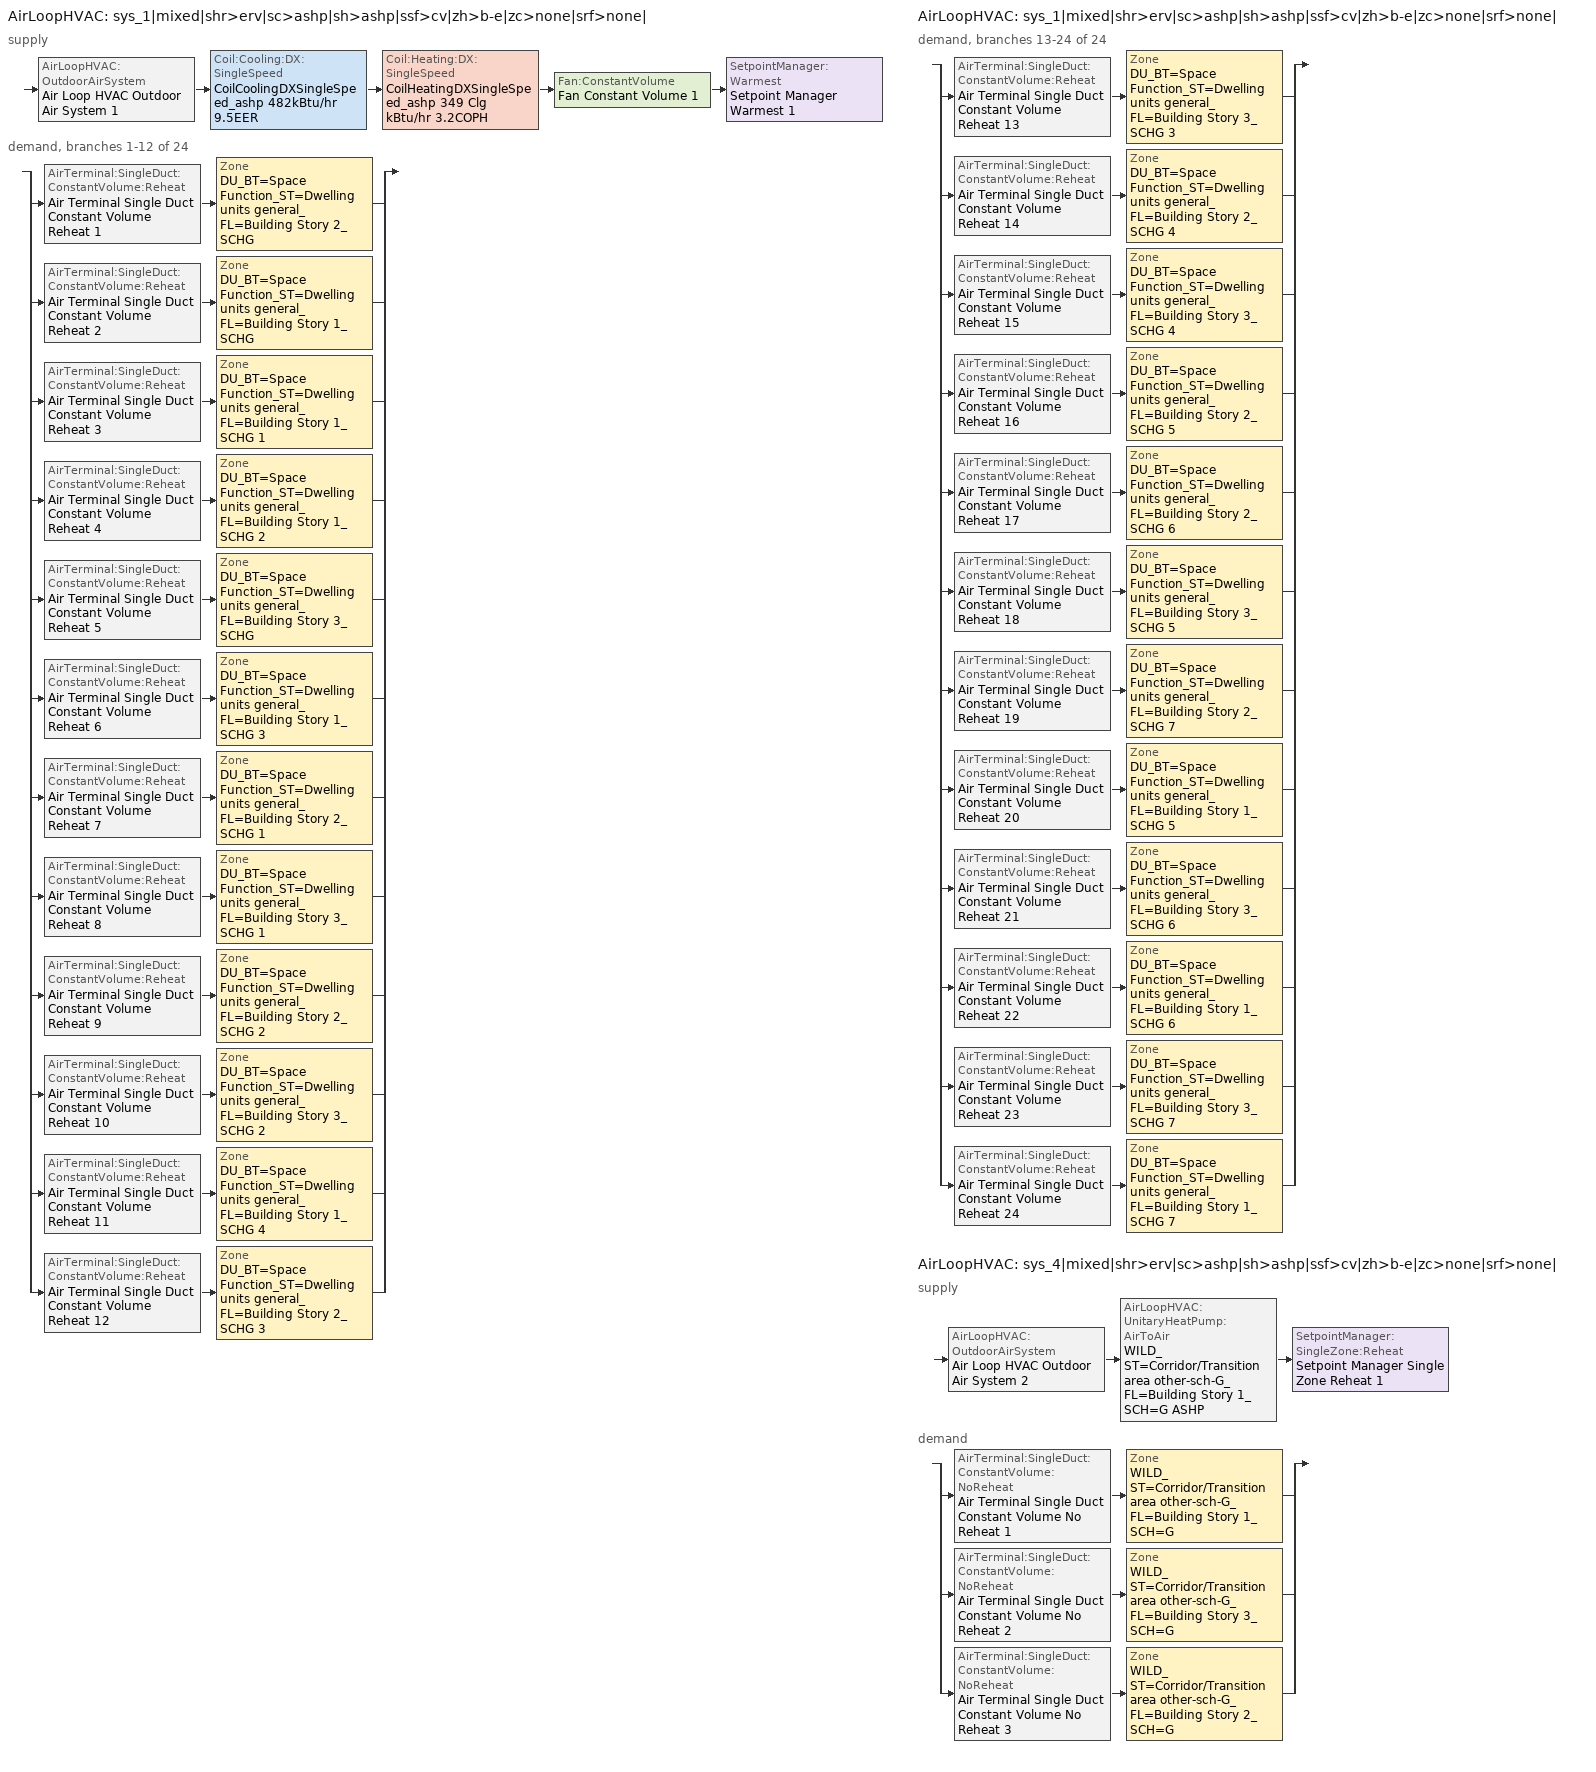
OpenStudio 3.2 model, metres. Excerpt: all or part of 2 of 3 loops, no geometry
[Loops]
AirLoopHVAC 'sys_1|mixed|shr>erv|sc>ashp|sh>ashp|ssf>cv|zh>b-e|zc>none|srf>none|'
 supply: AirLoopHVAC:OutdoorAirSystem 'Air Loop HVAC Outdoor Air System 1' > Coil:Cooling:DX:SingleSpeed 'CoilCoolingDXSingleSpeed_ashp 482kBtu/hr 9.5EER' > Coil:Heating:DX:SingleSpeed 'CoilHeatingDXSingleSpeed_ashp 349 Clg kBtu/hr 3.2COPH' > Fan:ConstantVolume 'Fan Constant Volume 1' > SetpointManager:Warmest 'Setpoint Manager Warmest 1'
 demand, branches 1-12 of 24: split
  | AirTerminal:SingleDuct:ConstantVolume:Reheat 'Air Terminal Single Duct Constant Volume Reheat 1' > Zone 'DU_BT=Space Function_ST=Dwelling units general_FL=Building Story 2_SCHG'
  | AirTerminal:SingleDuct:ConstantVolume:Reheat 'Air Terminal Single Duct Constant Volume Reheat 2' > Zone 'DU_BT=Space Function_ST=Dwelling units general_FL=Building Story 1_SCHG'
  | AirTerminal:SingleDuct:ConstantVolume:Reheat 'Air Terminal Single Duct Constant Volume Reheat 3' > Zone 'DU_BT=Space Function_ST=Dwelling units general_FL=Building Story 1_SCHG 1'
  | AirTerminal:SingleDuct:ConstantVolume:Reheat 'Air Terminal Single Duct Constant Volume Reheat 4' > Zone 'DU_BT=Space Function_ST=Dwelling units general_FL=Building Story 1_SCHG 2'
  | AirTerminal:SingleDuct:ConstantVolume:Reheat 'Air Terminal Single Duct Constant Volume Reheat 5' > Zone 'DU_BT=Space Function_ST=Dwelling units general_FL=Building Story 3_SCHG'
  | AirTerminal:SingleDuct:ConstantVolume:Reheat 'Air Terminal Single Duct Constant Volume Reheat 6' > Zone 'DU_BT=Space Function_ST=Dwelling units general_FL=Building Story 1_SCHG 3'
  | AirTerminal:SingleDuct:ConstantVolume:Reheat 'Air Terminal Single Duct Constant Volume Reheat 7' > Zone 'DU_BT=Space Function_ST=Dwelling units general_FL=Building Story 2_SCHG 1'
  | AirTerminal:SingleDuct:ConstantVolume:Reheat 'Air Terminal Single Duct Constant Volume Reheat 8' > Zone 'DU_BT=Space Function_ST=Dwelling units general_FL=Building Story 3_SCHG 1'
  | AirTerminal:SingleDuct:ConstantVolume:Reheat 'Air Terminal Single Duct Constant Volume Reheat 9' > Zone 'DU_BT=Space Function_ST=Dwelling units general_FL=Building Story 2_SCHG 2'
  | AirTerminal:SingleDuct:ConstantVolume:Reheat 'Air Terminal Single Duct Constant Volume Reheat 10' > Zone 'DU_BT=Space Function_ST=Dwelling units general_FL=Building Story 3_SCHG 2'
  | AirTerminal:SingleDuct:ConstantVolume:Reheat 'Air Terminal Single Duct Constant Volume Reheat 11' > Zone 'DU_BT=Space Function_ST=Dwelling units general_FL=Building Story 1_SCHG 4'
  | AirTerminal:SingleDuct:ConstantVolume:Reheat 'Air Terminal Single Duct Constant Volume Reheat 12' > Zone 'DU_BT=Space Function_ST=Dwelling units general_FL=Building Story 2_SCHG 3'
AirLoopHVAC 'sys_1|mixed|shr>erv|sc>ashp|sh>ashp|ssf>cv|zh>b-e|zc>none|srf>none|'
 demand, branches 13-24 of 24: split
  | AirTerminal:SingleDuct:ConstantVolume:Reheat 'Air Terminal Single Duct Constant Volume Reheat 13' > Zone 'DU_BT=Space Function_ST=Dwelling units general_FL=Building Story 3_SCHG 3'
  | AirTerminal:SingleDuct:ConstantVolume:Reheat 'Air Terminal Single Duct Constant Volume Reheat 14' > Zone 'DU_BT=Space Function_ST=Dwelling units general_FL=Building Story 2_SCHG 4'
  | AirTerminal:SingleDuct:ConstantVolume:Reheat 'Air Terminal Single Duct Constant Volume Reheat 15' > Zone 'DU_BT=Space Function_ST=Dwelling units general_FL=Building Story 3_SCHG 4'
  | AirTerminal:SingleDuct:ConstantVolume:Reheat 'Air Terminal Single Duct Constant Volume Reheat 16' > Zone 'DU_BT=Space Function_ST=Dwelling units general_FL=Building Story 2_SCHG 5'
  | AirTerminal:SingleDuct:ConstantVolume:Reheat 'Air Terminal Single Duct Constant Volume Reheat 17' > Zone 'DU_BT=Space Function_ST=Dwelling units general_FL=Building Story 2_SCHG 6'
  | AirTerminal:SingleDuct:ConstantVolume:Reheat 'Air Terminal Single Duct Constant Volume Reheat 18' > Zone 'DU_BT=Space Function_ST=Dwelling units general_FL=Building Story 3_SCHG 5'
  | AirTerminal:SingleDuct:ConstantVolume:Reheat 'Air Terminal Single Duct Constant Volume Reheat 19' > Zone 'DU_BT=Space Function_ST=Dwelling units general_FL=Building Story 2_SCHG 7'
  | AirTerminal:SingleDuct:ConstantVolume:Reheat 'Air Terminal Single Duct Constant Volume Reheat 20' > Zone 'DU_BT=Space Function_ST=Dwelling units general_FL=Building Story 1_SCHG 5'
  | AirTerminal:SingleDuct:ConstantVolume:Reheat 'Air Terminal Single Duct Constant Volume Reheat 21' > Zone 'DU_BT=Space Function_ST=Dwelling units general_FL=Building Story 3_SCHG 6'
  | AirTerminal:SingleDuct:ConstantVolume:Reheat 'Air Terminal Single Duct Constant Volume Reheat 22' > Zone 'DU_BT=Space Function_ST=Dwelling units general_FL=Building Story 1_SCHG 6'
  | AirTerminal:SingleDuct:ConstantVolume:Reheat 'Air Terminal Single Duct Constant Volume Reheat 23' > Zone 'DU_BT=Space Function_ST=Dwelling units general_FL=Building Story 3_SCHG 7'
  | AirTerminal:SingleDuct:ConstantVolume:Reheat 'Air Terminal Single Duct Constant Volume Reheat 24' > Zone 'DU_BT=Space Function_ST=Dwelling units general_FL=Building Story 1_SCHG 7'
AirLoopHVAC 'sys_4|mixed|shr>erv|sc>ashp|sh>ashp|ssf>cv|zh>b-e|zc>none|srf>none|'
 supply: AirLoopHVAC:OutdoorAirSystem 'Air Loop HVAC Outdoor Air System 2' > AirLoopHVAC:UnitaryHeatPump:AirToAir 'WILD_ST=Corridor/Transition area other-sch-G_FL=Building Story 1_SCH=G ASHP' > SetpointManager:SingleZone:Reheat 'Setpoint Manager Single Zone Reheat 1'
 demand: split
  | AirTerminal:SingleDuct:ConstantVolume:NoReheat 'Air Terminal Single Duct Constant Volume No Reheat 1' > Zone 'WILD_ST=Corridor/Transition area other-sch-G_FL=Building Story 1_SCH=G'
  | AirTerminal:SingleDuct:ConstantVolume:NoReheat 'Air Terminal Single Duct Constant Volume No Reheat 2' > Zone 'WILD_ST=Corridor/Transition area other-sch-G_FL=Building Story 3_SCH=G'
  | AirTerminal:SingleDuct:ConstantVolume:NoReheat 'Air Terminal Single Duct Constant Volume No Reheat 3' > Zone 'WILD_ST=Corridor/Transition area other-sch-G_FL=Building Story 2_SCH=G'
[Sizing:Zone] Zone Cooling Design Supply Air Temperature Input Method=TemperatureDifference; Zone Cooling Design Supply Air Temperature {C}=14; Zone Cooling Design Supply Air Temperature Difference {deltaC}=11; Zone Heating Design Supply Air Temperature Input Method=TemperatureDifference; Zone Heating Design Supply Air Temperature {C}=40; Zone Heating Design Supply Air Temperature Difference {deltaC}=21; Zone Cooling Design Supply Air Humidity Ratio {kg-H2O/kg-air}=0.0085; Zone Heating Design Supply Air Humidity Ratio {kg-H2O/kg-air}=0.008; Zone Heating Sizing Factor=1.3; Zone Cooling Sizing Factor=1; Cooling Design Air Flow Method=DesignDay; Heating Design Air Flow Method=DesignDay; Account for Dedicated Outdoor Air System=No; Dedicated Outdoor Air System Control Strategy=NeutralSupplyAir; Dedicated Outdoor Air Low Setpoint Temperature for Design {C}=autosize; Dedicated Outdoor Air High Setpoint Temperature for Design {C}=autosize
DU_BT=Space Function_ST=Dwelling units general_FL=Building Story 2_SCHG; DU_BT=Space Function_ST=Dwelling units general_FL=Building Story 1_SCHG; DU_BT=Space Function_ST=Dwelling units general_FL=Building Story 1_SCHG 1; DU_BT=Space Function_ST=Dwelling units general_FL=Building Story 1_SCHG 2; DU_BT=Space Function_ST=Dwelling units general_FL=Building Story 3_SCHG; DU_BT=Space Function_ST=Dwelling units general_FL=Building Story 1_SCHG 3; DU_BT=Space Function_ST=Dwelling units general_FL=Building Story 2_SCHG 1; DU_BT=Space Function_ST=Dwelling units general_FL=Building Story 3_SCHG 1; DU_BT=Space Function_ST=Dwelling units general_FL=Building Story 2_SCHG 2; DU_BT=Space Function_ST=Dwelling units general_FL=Building Story 3_SCHG 2; DU_BT=Space Function_ST=Dwelling units general_FL=Building Story 1_SCHG 4; DU_BT=Space Function_ST=Dwelling units general_FL=Building Story 2_SCHG 3; DU_BT=Space Function_ST=Dwelling units general_FL=Building Story 3_SCHG 3; DU_BT=Space Function_ST=Dwelling units general_FL=Building Story 2_SCHG 4; DU_BT=Space Function_ST=Dwelling units general_FL=Building Story 3_SCHG 4; DU_BT=Space Function_ST=Dwelling units general_FL=Building Story 2_SCHG 5; DU_BT=Space Function_ST=Dwelling units general_FL=Building Story 2_SCHG 6; DU_BT=Space Function_ST=Dwelling units general_FL=Building Story 3_SCHG 5; DU_BT=Space Function_ST=Dwelling units general_FL=Building Story 2_SCHG 7; DU_BT=Space Function_ST=Dwelling units general_FL=Building Story 1_SCHG 5; DU_BT=Space Function_ST=Dwelling units general_FL=Building Story 3_SCHG 6; DU_BT=Space Function_ST=Dwelling units general_FL=Building Story 1_SCHG 6; DU_BT=Space Function_ST=Dwelling units general_FL=Building Story 3_SCHG 7; DU_BT=Space Function_ST=Dwelling units general_FL=Building Story 1_SCHG 7; WILD_ST=Corridor/Transition area other-sch-G_FL=Building Story 1_SCH=G; WILD_ST=Corridor/Transition area other-sch-G_FL=Building Story 3_SCH=G; WILD_ST=Corridor/Transition area other-sch-G_FL=Building Story 2_SCH=G
[Zone equipment]
DU_BT=Space Function_ST=Dwelling units general_FL=Building Story 2_SCHG: Zone HVAC Baseboard Convective Electric 1, Air Terminal Single Duct Constant Volume Reheat 1
DU_BT=Space Function_ST=Dwelling units general_FL=Building Story 1_SCHG: Zone HVAC Baseboard Convective Electric 2, Air Terminal Single Duct Constant Volume Reheat 2
DU_BT=Space Function_ST=Dwelling units general_FL=Building Story 1_SCHG 1: Zone HVAC Baseboard Convective Electric 3, Air Terminal Single Duct Constant Volume Reheat 3
DU_BT=Space Function_ST=Dwelling units general_FL=Building Story 1_SCHG 2: Zone HVAC Baseboard Convective Electric 4, Air Terminal Single Duct Constant Volume Reheat 4
DU_BT=Space Function_ST=Dwelling units general_FL=Building Story 3_SCHG: Zone HVAC Baseboard Convective Electric 5, Air Terminal Single Duct Constant Volume Reheat 5
DU_BT=Space Function_ST=Dwelling units general_FL=Building Story 1_SCHG 3: Zone HVAC Baseboard Convective Electric 6, Air Terminal Single Duct Constant Volume Reheat 6
DU_BT=Space Function_ST=Dwelling units general_FL=Building Story 2_SCHG 1: Zone HVAC Baseboard Convective Electric 7, Air Terminal Single Duct Constant Volume Reheat 7
DU_BT=Space Function_ST=Dwelling units general_FL=Building Story 3_SCHG 1: Zone HVAC Baseboard Convective Electric 8, Air Terminal Single Duct Constant Volume Reheat 8
DU_BT=Space Function_ST=Dwelling units general_FL=Building Story 2_SCHG 2: Zone HVAC Baseboard Convective Electric 9, Air Terminal Single Duct Constant Volume Reheat 9
DU_BT=Space Function_ST=Dwelling units general_FL=Building Story 3_SCHG 2: Zone HVAC Baseboard Convective Electric 10, Air Terminal Single Duct Constant Volume Reheat 10
DU_BT=Space Function_ST=Dwelling units general_FL=Building Story 1_SCHG 4: Zone HVAC Baseboard Convective Electric 11, Air Terminal Single Duct Constant Volume Reheat 11
DU_BT=Space Function_ST=Dwelling units general_FL=Building Story 2_SCHG 3: Zone HVAC Baseboard Convective Electric 12, Air Terminal Single Duct Constant Volume Reheat 12
DU_BT=Space Function_ST=Dwelling units general_FL=Building Story 3_SCHG 3: Zone HVAC Baseboard Convective Electric 13, Air Terminal Single Duct Constant Volume Reheat 13
DU_BT=Space Function_ST=Dwelling units general_FL=Building Story 2_SCHG 4: Zone HVAC Baseboard Convective Electric 14, Air Terminal Single Duct Constant Volume Reheat 14
DU_BT=Space Function_ST=Dwelling units general_FL=Building Story 3_SCHG 4: Zone HVAC Baseboard Convective Electric 15, Air Terminal Single Duct Constant Volume Reheat 15
DU_BT=Space Function_ST=Dwelling units general_FL=Building Story 2_SCHG 5: Zone HVAC Baseboard Convective Electric 16, Air Terminal Single Duct Constant Volume Reheat 16
DU_BT=Space Function_ST=Dwelling units general_FL=Building Story 2_SCHG 6: Zone HVAC Baseboard Convective Electric 17, Air Terminal Single Duct Constant Volume Reheat 17
DU_BT=Space Function_ST=Dwelling units general_FL=Building Story 3_SCHG 5: Zone HVAC Baseboard Convective Electric 18, Air Terminal Single Duct Constant Volume Reheat 18
DU_BT=Space Function_ST=Dwelling units general_FL=Building Story 2_SCHG 7: Zone HVAC Baseboard Convective Electric 19, Air Terminal Single Duct Constant Volume Reheat 19
DU_BT=Space Function_ST=Dwelling units general_FL=Building Story 1_SCHG 5: Zone HVAC Baseboard Convective Electric 20, Air Terminal Single Duct Constant Volume Reheat 20
DU_BT=Space Function_ST=Dwelling units general_FL=Building Story 3_SCHG 6: Zone HVAC Baseboard Convective Electric 21, Air Terminal Single Duct Constant Volume Reheat 21
DU_BT=Space Function_ST=Dwelling units general_FL=Building Story 1_SCHG 6: Zone HVAC Baseboard Convective Electric 22, Air Terminal Single Duct Constant Volume Reheat 22
DU_BT=Space Function_ST=Dwelling units general_FL=Building Story 3_SCHG 7: Zone HVAC Baseboard Convective Electric 23, Air Terminal Single Duct Constant Volume Reheat 23
DU_BT=Space Function_ST=Dwelling units general_FL=Building Story 1_SCHG 7: Zone HVAC Baseboard Convective Electric 24, Air Terminal Single Duct Constant Volume Reheat 24
WILD_ST=Corridor/Transition area other-sch-G_FL=Building Story 1_SCH=G: Zone HVAC Baseboard Convective Electric 25, Air Terminal Single Duct Constant Volume No Reheat 1
WILD_ST=Corridor/Transition area other-sch-G_FL=Building Story 3_SCH=G: Zone HVAC Baseboard Convective Electric 26, Air Terminal Single Duct Constant Volume No Reheat 2
WILD_ST=Corridor/Transition area other-sch-G_FL=Building Story 2_SCH=G: Zone HVAC Baseboard Convective Electric 27, Air Terminal Single Duct Constant Volume No Reheat 3
[AirLoopHVAC] Design Supply Air Flow Rate {m3/s}=autosize; Design Return Air Flow Fraction of Supply Air Flow=1
Name | Availability Schedule
sys_1|mixed|shr>erv|sc>ashp|sh>ashp|ssf>cv|zh>b-e|zc>none|srf>none| | sys_1|mixed|shr>none|sc>ashp|sh>ashp|ssf>cv|zh>b-e|zc>none|srf>none| Occ Sch
sys_4|mixed|shr>erv|sc>ashp|sh>ashp|ssf>cv|zh>b-e|zc>none|srf>none| | sys_4|mixed|shr>none|sc>ashp|sh>ashp|ssf>cv|zh>b-e|zc>none|srf>none| Occ Sch
[Sizing:System] Design Outdoor Air Flow Rate {m3/s}=Autosize; Central Heating Maximum System Air Flow Ratio=1; Preheat Design Temperature {C}=7; Preheat Design Humidity Ratio {kg-H2O/kg-Air}=0.008; Precool Design Temperature {C}=13; Precool Design Humidity Ratio {kg-H2O/kg-Air}=0.008; Central Cooling Design Supply Air Temperature {C}=13; Central Heating Design Supply Air Temperature {C}=43; Sizing Option=NonCoincident; Central Cooling Design Supply Air Humidity Ratio {kg-H2O/kg-Air}=0.0085; Central Heating Design Supply Air Humidity Ratio {kg-H2O/kg-Air}=0.008; Cooling Design Air Flow Method=DesignDay; Cooling Design Air Flow Rate {m3/s}=0; Heating Design Air Flow Method=DesignDay; Heating Design Air Flow Rate {m3/s}=0; System Outdoor Air Method=ZoneSum; Zone Maximum Outdoor Air Fraction=1; Cooling Supply Air Flow Rate Per Floor Area {m3/s-m2}=0.00996765; Cooling Fraction of Autosized Cooling Supply Air Flow Rate=1; Cooling Supply Air Flow Rate Per Unit Cooling Capacity {m3/s-W}=3.94755e-05; Heating Supply Air Flow Rate Per Floor Area {m3/s-m2}=0.00996765; Heating Fraction of Autosized Heating Supply Air Flow Rate=1; Heating Fraction of Autosized Cooling Supply Air Flow Rate=1; Heating Supply Air Flow Rate Per Unit Heating Capacity {m3/s-W}=3.15882e-05; Cooling Design Capacity Method=CoolingDesignCapacity; Cooling Design Capacity {W}=autosize; Cooling Design Capacity Per Floor Area {W/m2}=234.7; Fraction of Autosized Cooling Design Capacity=1; Heating Design Capacity Method=HeatingDesignCapacity; Heating Design Capacity {W}=autosize; Heating Design Capacity Per Floor Area {W/m2}=157; Fraction of Autosized Heating Design Capacity=1; Central Cooling Capacity Control Method=OnOff
Name | Type of Load to Size On | 100% Outdoor Air in Cooling | 100% Outdoor Air in Heating
sys_1|mixed|shr>erv|sc>ashp|sh>ashp|ssf>cv|zh>b-e|zc>none|srf>none| | Total | Yes | Yes
sys_4|mixed|shr>erv|sc>ashp|sh>ashp|ssf>cv|zh>b-e|zc>none|srf>none| | Sensible | No | No
[Fan:ConstantVolume]
Fan Constant Volume 1: Availability Schedule=Always On Discrete; Fan Total Efficiency=0.39975; Pressure Rise {Pa}=640; Maximum Flow Rate {m3/s}=AutoSize; Motor Efficiency=0.615
[Coil:Heating:DX:SingleSpeed] Availability Schedule=Always On Discrete; Rated Air Flow Rate {m3/s}=Autosize; Rated Supply Fan Power Per Volume Flow Rate {W/(m3/s)}=773.3; Total Heating Capacity Function of Temperature Curve=DXHEAT-NECB2011-REF-CAPFT; Total Heating Capacity Function of Flow Fraction Curve=DXHEAT-NECB2011-REF-CAPFFLOW; Energy Input Ratio Function of Temperature Curve=DXHEAT-NECB2011-REF-EIRFT; Energy Input Ratio Function of Flow Fraction Curve=DXHEAT-NECB2011-REF-EIRFFLOW; Part Load Fraction Correlation Curve=DXHEAT-NECB2011-REF-PLFFPLR; Minimum Outdoor Dry-Bulb Temperature for Compressor Operation {C}=-10; Defrost Strategy=Resistive; Defrost Control=Timed; Defrost Time Period Fraction=0.166667; Resistive Defrost Heater Capacity {W}=2000
Name | Rated Total Heating Capacity {W} | Rated COP {W/W}
CoilHeatingDXSingleSpeed_ashp 349 Clg kBtu/hr 3.2COPH | 102362 | 3.56382
CoilHeatingDXSingleSpeed_ashp 1 29 Clg kBtu/hr 3.1COPH | 8534.11 | 3.30556
[Coil:Cooling:DX:SingleSpeed] Availability Schedule=Always On Discrete; Rated Total Cooling Capacity {W}=autosize; Rated Sensible Heat Ratio=autosize; Rated Air Flow Rate {m3/s}=autosize; Rated Evaporator Fan Power Per Volume Flow Rate {W/(m3/s)}=773.3; Total Cooling Capacity Function of Temperature Curve=DXCOOL-NECB2011-REF-CAPFT; Total Cooling Capacity Function of Flow Fraction Curve=DXCOOL-NECB2011-REF-CAPFFLOW; Energy Input Ratio Function of Temperature Curve=DXCOOL-NECB2011-REF-COOLEIRFT; Energy Input Ratio Function of Flow Fraction Curve=DXCOOL-NECB2011-REF-COOLEIRFFLOW; Part Load Fraction Correlation Curve=DXCOOL-NECB2011-REF-COOLPLFFPLR; Minimum Outdoor Dry-Bulb Temperature for Compressor Operation {C}=-25; Condenser Type=AirCooled; Evaporative Condenser Effectiveness=0; Evaporative Condenser Air Flow Rate {m3/s}=Autosize; Evaporative Condenser Pump Rated Power Consumption {W}=Autosize; Crankcase Heater Capacity {W}=0; Maximum Outdoor Dry-Bulb Temperature for Crankcase Heater Operation {C}=0; Basin Heater Capacity {W/K}=0; Basin Heater Setpoint Temperature {C}=10
Name | Rated COP {W/W}
CoilCoolingDXSingleSpeed_ashp 482kBtu/hr 9.5EER | 3.2994
CoilCoolingDXSingleSpeed_ashp 1 40kBtu/hr 10.0EER | 3.46588
[Controller:OutdoorAir] Minimum Outdoor Air Flow Rate {m3/s}=autosize; Maximum Outdoor Air Flow Rate {m3/s}=Autosize; Economizer Control Action Type=ModulateFlow; Lockout Type=NoLockout; Minimum Limit Type=FixedMinimum; High Humidity Control=No
Name | Economizer Control Type | Minimum Outdoor Air Schedule | Controller Mechanical Ventilation | Heat Recovery Bypass Control Type | Economizer Maximum Limit Dry-Bulb Temperature {C} | Economizer Maximum Limit Enthalpy {J/kg} | Economizer Minimum Limit Dry-Bulb Temperature {C}
Controller Outdoor Air 1 | DifferentialEnthalpy | sys_1|mixed|shr>none|sc>ashp|sh>ashp|ssf>cv|zh>b-e|zc>none|srf>none| Occ Sch | Controller Mechanical Ventilation 1 | BypassWhenWithinEconomizerLimits
Controller Outdoor Air 2 | NoEconomizer | sys_4|mixed|shr>none|sc>ashp|sh>ashp|ssf>cv|zh>b-e|zc>none|srf>none| Occ Sch | Controller Mechanical Ventilation 2 | BypassWhenOAFlowGreaterThanMinimum | 28 | 64000 | -100
[Controller:MechanicalVentilation] Availability Schedule=Always On Discrete; System Outdoor Air Method=ZoneSum
Controller Mechanical Ventilation 1; Controller Mechanical Ventilation 2
[AirLoopHVAC:OutdoorAirSystem]
Name | Controller
Air Loop HVAC Outdoor Air System 1 | Controller Outdoor Air 1
Air Loop HVAC Outdoor Air System 2 | Controller Outdoor Air 2
[SetpointManager:Warmest]
Setpoint Manager Warmest 1: Control Variable=Temperature; Minimum Setpoint Temperature {C}=13; Maximum Setpoint Temperature {C}=20; Strategy=MaximumTemperature
[ZoneHVAC:Baseboard:Convective:Electric] Availability Schedule=Always On Discrete; Nominal Capacity {W}=autosize; Efficiency=1
Zone HVAC Baseboard Convective Electric 1; Zone HVAC Baseboard Convective Electric 2; Zone HVAC Baseboard Convective Electric 3; Zone HVAC Baseboard Convective Electric 4; Zone HVAC Baseboard Convective Electric 5; Zone HVAC Baseboard Convective Electric 6; Zone HVAC Baseboard Convective Electric 7; Zone HVAC Baseboard Convective Electric 8; Zone HVAC Baseboard Convective Electric 9; Zone HVAC Baseboard Convective Electric 10; Zone HVAC Baseboard Convective Electric 11; Zone HVAC Baseboard Convective Electric 12; Zone HVAC Baseboard Convective Electric 13; Zone HVAC Baseboard Convective Electric 14; Zone HVAC Baseboard Convective Electric 15; Zone HVAC Baseboard Convective Electric 16; Zone HVAC Baseboard Convective Electric 17; Zone HVAC Baseboard Convective Electric 18; Zone HVAC Baseboard Convective Electric 19; Zone HVAC Baseboard Convective Electric 20; Zone HVAC Baseboard Convective Electric 21; Zone HVAC Baseboard Convective Electric 22; Zone HVAC Baseboard Convective Electric 23; Zone HVAC Baseboard Convective Electric 24; Zone HVAC Baseboard Convective Electric 25; Zone HVAC Baseboard Convective Electric 26; Zone HVAC Baseboard Convective Electric 27
[Coil:Heating:Gas] Availability Schedule=Always On Discrete; Gas Burner Efficiency=0.924; Nominal Capacity {W}=AutoSize; Parasitic Electric Load {W}=0; Part Load Fraction Correlation Curve=FURNACE-EFFPLR-NECB2011; Parasitic Gas Load {W}=0
Coil Heating Gas 1; Coil Heating Gas 2; Coil Heating Gas 3; Coil Heating Gas 4; Coil Heating Gas 5; Coil Heating Gas 6; Coil Heating Gas 7; Coil Heating Gas 8; Coil Heating Gas 9; Coil Heating Gas 10; Coil Heating Gas 11; Coil Heating Gas 12; Coil Heating Gas 13; Coil Heating Gas 14; Coil Heating Gas 15; Coil Heating Gas 16; Coil Heating Gas 17; Coil Heating Gas 18; Coil Heating Gas 19; Coil Heating Gas 20; Coil Heating Gas 21; Coil Heating Gas 22; Coil Heating Gas 23; Coil Heating Gas 24; Coil Heating Gas 25
[AirTerminal:SingleDuct:ConstantVolume:Reheat] Availability Schedule=Always On Discrete; Maximum Air Flow Rate {m3/s}=autosize; Maximum Hot Water or Steam Flow Rate {m3/s}=autosize; Minimum Hot Water or Steam Flow Rate {m3/s}=0; Convergence Tolerance=0.001; Maximum Reheat Air Temperature {C}=35
Name | Reheat Coil
Air Terminal Single Duct Constant Volume Reheat 1 | Coil Heating Gas 1
Air Terminal Single Duct Constant Volume Reheat 2 | Coil Heating Gas 2
Air Terminal Single Duct Constant Volume Reheat 3 | Coil Heating Gas 3
Air Terminal Single Duct Constant Volume Reheat 4 | Coil Heating Gas 4
Air Terminal Single Duct Constant Volume Reheat 5 | Coil Heating Gas 5
Air Terminal Single Duct Constant Volume Reheat 6 | Coil Heating Gas 6
Air Terminal Single Duct Constant Volume Reheat 7 | Coil Heating Gas 7
Air Terminal Single Duct Constant Volume Reheat 8 | Coil Heating Gas 8
Air Terminal Single Duct Constant Volume Reheat 9 | Coil Heating Gas 9
Air Terminal Single Duct Constant Volume Reheat 10 | Coil Heating Gas 10
Air Terminal Single Duct Constant Volume Reheat 11 | Coil Heating Gas 11
Air Terminal Single Duct Constant Volume Reheat 12 | Coil Heating Gas 12
Air Terminal Single Duct Constant Volume Reheat 13 | Coil Heating Gas 13
Air Terminal Single Duct Constant Volume Reheat 14 | Coil Heating Gas 14
Air Terminal Single Duct Constant Volume Reheat 15 | Coil Heating Gas 15
Air Terminal Single Duct Constant Volume Reheat 16 | Coil Heating Gas 16
Air Terminal Single Duct Constant Volume Reheat 17 | Coil Heating Gas 17
Air Terminal Single Duct Constant Volume Reheat 18 | Coil Heating Gas 18
Air Terminal Single Duct Constant Volume Reheat 19 | Coil Heating Gas 19
Air Terminal Single Duct Constant Volume Reheat 20 | Coil Heating Gas 20
Air Terminal Single Duct Constant Volume Reheat 21 | Coil Heating Gas 21
Air Terminal Single Duct Constant Volume Reheat 22 | Coil Heating Gas 22
Air Terminal Single Duct Constant Volume Reheat 23 | Coil Heating Gas 23
Air Terminal Single Duct Constant Volume Reheat 24 | Coil Heating Gas 24
[Fan:OnOff]
Fan On Off 1: Availability Schedule=Always On Discrete; Fan Total Efficiency=0.39975; Pressure Rise {Pa}=622.722; Maximum Flow Rate {m3/s}=autosize; Motor Efficiency=0.615; Motor In Airstream Fraction=1; Fan Power Ratio Function of Speed Ratio Curve=Fan On Off Power Curve; Fan Efficiency Ratio Function of Speed Ratio Curve=Fan On Off Efficiency Curve
[AirLoopHVAC:UnitaryHeatPump:AirToAir]
WILD_ST=Corridor/Transition area other-sch-G_FL=Building Story 1_SCH=G ASHP: Availability Schedule=Always On Discrete; Supply Air Flow Rate During Cooling Operation {m3/s}=Autosize; Supply Air Flow Rate During Heating Operation {m3/s}=Autosize; Controlling Zone or Thermostat Location=WILD_ST=Corridor/Transition area other-sch-G_FL=Building Story 1_SCH=G; Supply Air Fan=Fan On Off 1; Heating Coil=CoilHeatingDXSingleSpeed_ashp 1 29 Clg kBtu/hr 3.1COPH; Cooling Coil=CoilCoolingDXSingleSpeed_ashp 1 40kBtu/hr 10.0EER; Supplemental Heating Coil=Coil Heating Gas 25; Maximum Supply Air Temperature from Supplemental Heater {C}=Autosize; Supply Air Fan Operating Mode Schedule=sys_4|mixed|shr>none|sc>ashp|sh>ashp|ssf>cv|zh>b-e|zc>none|srf>none| Occ Sch
[SetpointManager:SingleZone:Reheat]
Setpoint Manager Single Zone Reheat 1: Minimum Supply Air Temperature {C}=13; Maximum Supply Air Temperature {C}=43; Control Zone=WILD_ST=Corridor/Transition area other-sch-G_FL=Building Story 1_SCH=G
[AirTerminal:SingleDuct:ConstantVolume:NoReheat] Availability Schedule=Always On Discrete; Maximum Air Flow Rate {m3/s}=AutoSize
Air Terminal Single Duct Constant Volume No Reheat 1; Air Terminal Single Duct Constant Volume No Reheat 2; Air Terminal Single Duct Constant Volume No Reheat 3
[Schedule:Ruleset]
Name | Default Day Schedule | Summer Design Day Schedule | Winter Design Day Schedule
sys_1|mixed|shr>none|sc>ashp|sh>ashp|ssf>cv|zh>b-e|zc>none|srf>none| Occ Sch | sys_1|mixed|shr>none|sc>ashp|sh>ashp|ssf>cv|zh>b-e|zc>none|srf>none| Occ Sch Default | sys_1|mixed|shr>none|sc>ashp|sh>ashp|ssf>cv|zh>b-e|zc>none|srf>none| Occ Sch Summer Design Day | sys_1|mixed|shr>none|sc>ashp|sh>ashp|ssf>cv|zh>b-e|zc>none|srf>none| Occ Sch Winter Design Day
sys_4|mixed|shr>none|sc>ashp|sh>ashp|ssf>cv|zh>b-e|zc>none|srf>none| Occ Sch | sys_4|mixed|shr>none|sc>ashp|sh>ashp|ssf>cv|zh>b-e|zc>none|srf>none| Occ Sch Default | sys_4|mixed|shr>none|sc>ashp|sh>ashp|ssf>cv|zh>b-e|zc>none|srf>none| Occ Sch Summer Design Day | sys_4|mixed|shr>none|sc>ashp|sh>ashp|ssf>cv|zh>b-e|zc>none|srf>none| Occ Sch Winter Design Day
[Schedule:Day]
sys_1|mixed|shr>none|sc>ashp|sh>ashp|ssf>cv|zh>b-e|zc>none|srf>none| Occ Sch Default; sys_1|mixed|shr>none|sc>ashp|sh>ashp|ssf>cv|zh>b-e|zc>none|srf>none| Occ Sch Winter Design Day; sys_1|mixed|shr>none|sc>ashp|sh>ashp|ssf>cv|zh>b-e|zc>none|srf>none| Occ Sch Summer Design Day; sys_4|mixed|shr>none|sc>ashp|sh>ashp|ssf>cv|zh>b-e|zc>none|srf>none| Occ Sch Default; sys_4|mixed|shr>none|sc>ashp|sh>ashp|ssf>cv|zh>b-e|zc>none|srf>none| Occ Sch Winter Design Day; sys_4|mixed|shr>none|sc>ashp|sh>ashp|ssf>cv|zh>b-e|zc>none|srf>none| Occ Sch Summer Design Day: 24, 0, 1
[Schedule:Constant]
Always On Discrete: Value=1
[Curve:Cubic]
Name | Coefficient1 Constant | Coefficient2 x | Coefficient3 x**2 | Coefficient4 x**3 | Minimum Value of x | Maximum Value of x
Fan On Off Efficiency Curve | 1 | 0 | 0 | 0 | 0 | 1
DXHEAT-NECB2011-REF-CAPFT | 0.729009 | 0.0319275 | 0.000136404 | -8.748e-06 | -20 | 20
DXHEAT-NECB2011-REF-CAPFFLOW | 0.84 | 0.16 | 0 | 0 | 0.5 | 1.5
DXHEAT-NECB2011-REF-EIRFT | 1.2183 | -0.03612 | 0.00142 | -2.68e-05 | -20 | 20
DXHEAT-NECB2011-REF-PLFFPLR | 0.3696 | 2.3362 | -2.9577 | 1.2596 | 0.7 | 1
DXCOOL-NECB2011-REF-COOLPLFFPLR | 0.0277 | 4.9151 | -8.184 | 4.2702 | 0.7 | 1
FURNACE-EFFPLR-NECB2011 | 0.722 | 0.8211 | -1.0396 | 0.5 | 0 | 1
[Curve:Quadratic]
Name | Coefficient1 Constant | Coefficient2 x | Coefficient3 x**2 | Minimum Value of x | Maximum Value of x
DXHEAT-NECB2011-REF-EIRFFLOW | 1.3824 | -0.4336 | 0.0512 | 0 | 1
DXCOOL-NECB2011-REF-CAPFFLOW | 0.8 | 0.2 | 0 | 0.5 | 1.5
DXCOOL-NECB2011-REF-COOLEIRFFLOW | 1.1552 | -0.1808 | 0.0256 | 0.5 | 1.5
[Curve:Biquadratic] Minimum Value of x=13; Maximum Value of x=24; Minimum Value of y=24; Maximum Value of y=46
Name | Coefficient1 Constant | Coefficient2 x | Coefficient3 x**2 | Coefficient4 y | Coefficient5 y**2 | Coefficient6 x*y
DXCOOL-NECB2011-REF-CAPFT | 0.867905 | 0.0142459 | 0.00055436 | -0.0075575 | 3.3e-05 | -0.0001918
DXCOOL-NECB2011-REF-COOLEIRFT | 0.114171 | 0.0281822 | -0.0004199 | 0.0214108 | 0.000161028 | -0.000679104
[Curve:Exponent]
Fan On Off Power Curve: Coefficient1 Constant=1; Coefficient2 Constant=0; Coefficient3 Constant=0; Minimum Value of x=0; Maximum Value of x=1
